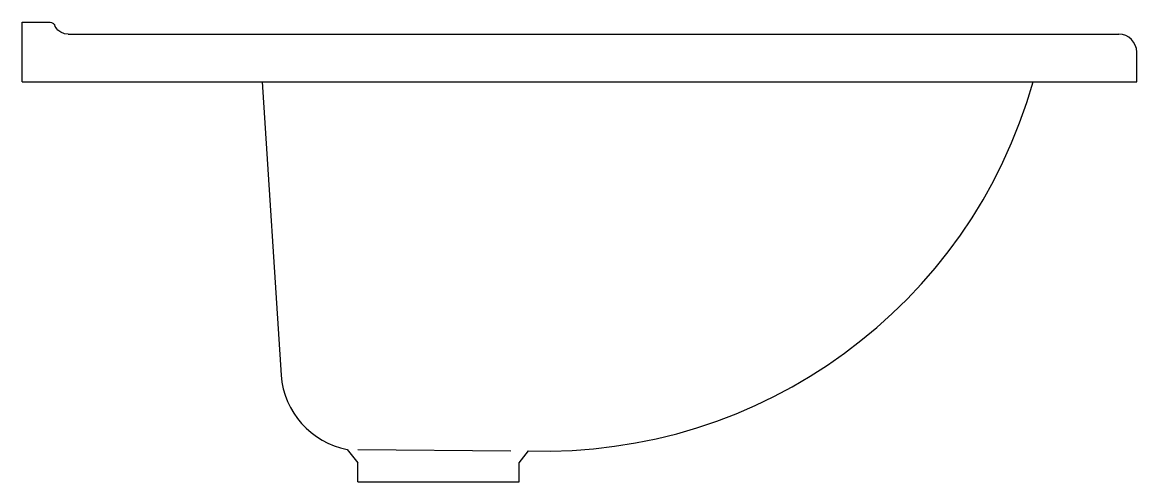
# Model space of a CAD drawing. Extents: x -292.72 to -292.238, y 350.848 to 351.047.
import ezdxf

# ---------------------------------------------------------------- set-up
doc = ezdxf.new("R2010")
doc.units = 0
doc.header["$LTSCALE"] = 0.288486
doc.header["$MEASUREMENT"] = 0
doc.linetypes.add('CONTINU', pattern=[0])
doc.layers.get('0').update_dxf_attribs({"linetype": 'CONTINUOUS'})

msp = doc.modelspace()

# ---------------------------------------------------------------- linework, layer by layer
at = {"linetype": 'CONTINU'}
for points in [[(-292.71963, 351.02122), (-292.71963, 351.04698)], [(-292.71963, 351.04698), (-292.70756, 351.04698)], [(-292.69983, 351.04183), (-292.70145, 351.04203), (-292.70295, 351.04264), (-292.70425, 351.04363)], [(-292.69983, 351.04183), (-292.24546, 351.04183)], [(-292.23773, 351.02122), (-292.23773, 351.0341)], [(-292.71963, 351.02122), (-292.23773, 351.02122)], [(-292.61585, 351.02122), (-292.60767, 350.89422)], [(-292.5791, 350.86214), (-292.57455, 350.85629)], [(-292.5745, 350.86211), (-292.50841, 350.86155)], [(-292.50472, 350.85629), (-292.50068, 350.86149)], [(-292.57455, 350.84813), (-292.57455, 350.85629)], [(-292.50472, 350.84813), (-292.50472, 350.85629)], [(-292.57455, 350.84813), (-292.50472, 350.84813)]]:
    msp.add_lwpolyline(points, dxfattribs=at)
for points in [[(-292.70756, 351.04698, -0.149658), (-292.7064, 351.04663)], [(-292.7064, 351.04663, -0.147933), (-292.70563, 351.04569)], [(-292.70425, 351.04363, -0.100124), (-292.70563, 351.04569)], [(-292.23773, 351.0341, 0.414202), (-292.24546, 351.04183)], [(-292.50068, 350.86149, 0.34451), (-292.28249, 351.02122, 0.34451)], [(-292.60767, 350.89422, 0.340281), (-292.5791, 350.86214)]]:
    msp.add_lwpolyline(points, format="xyb", dxfattribs=at)

doc.saveas('drawing.dxf')
